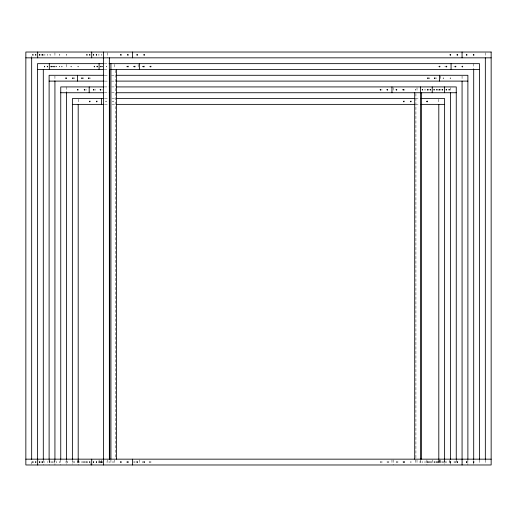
<?xml version="1.0" encoding="UTF-8"?>
<svg xmlns="http://www.w3.org/2000/svg" width="517" height="517" viewBox="0 0 517 517"><rect width="100%" height="100%" fill="white"/><g stroke="black" fill="none" stroke-linecap="round" stroke-linejoin="round"><path stroke-width="0.39" stroke-dasharray="2.58 1.94" d="M90.494 78.487L90.494 77.905M102.127 90.113L102.127 89.538M438.138 66.273L438.138 66.855M462.734 462.36L462.734 461.778M449.157 461.662L449.157 462.476M149.277 66.208L149.277 66.919M133.806 462.424L133.806 461.713M126.678 66.17L126.678 66.958M133.806 66.919L133.205 66.564L133.806 66.208M142.847 66.919L142.246 66.564L142.847 66.208M381.953 90.223L381.953 89.435M429.136 77.841L429.73 78.196L429.136 78.552M436.264 78.59L436.264 77.802M126.678 461.675L126.678 462.463M142.847 462.424L142.246 462.069L142.847 461.713M74.28 78.603L74.681 78.196L74.28 77.789M83.386 78.603L83.78 78.196L83.386 77.789M85.912 90.236L86.313 89.829L85.912 89.422M95.018 90.236L95.412 89.829L95.018 89.422M445.247 66.157L444.853 66.564L445.247 66.971M454.353 66.157L453.952 66.564L454.353 66.971M404.546 90.236L404.94 89.829L404.546 89.422M85.912 461.662L85.518 462.069L85.912 462.476M43.299 55.338L43.706 54.931L43.299 54.524M54.931 66.971L55.338 66.564L54.931 66.157M438.804 89.422L438.397 89.829L438.804 90.236M104.408 63.656L108.557 63.656M104.408 69.472L108.557 69.472M104.621 75.288L108.854 75.288M111.485 75.288L115.924 75.288M104.621 81.104L108.854 81.104M111.485 81.104L115.924 81.104M104.356 86.921L108.971 86.921M111.62 86.921L115.834 86.921M104.356 92.737L108.971 92.737M111.62 92.737L115.834 92.737M104.692 98.553L108.725 98.553M111.956 98.553L115.995 98.553M415.539 98.553L419.578 98.553M104.692 104.369L108.725 104.369M111.956 104.369L115.995 104.369M415.539 104.369L419.578 104.369M437.13 462.069C437.292 460.796 437.492 463.335 437.052 462.069M485.334 52.753L485.334 57.116M485.334 459.884L485.334 464.247M479.517 459.884L479.517 464.247M473.701 63.656L473.701 68.748M473.701 459.161L473.701 460.615M473.701 461.746L473.701 464.169M467.885 460.136L467.885 462.56M467.885 463.523L467.885 464.977M462.069 76.018L462.069 80.381M456.252 459.161L456.252 462.553M450.436 87.644L450.436 92.737M450.436 461.746L450.436 464.169M449.861 459.884L449.861 462.069M444.62 459.161L444.62 464.247M444.426 459.884L444.426 464.247M440.646 76.018L440.646 80.381M440.646 459.884L440.646 464.247M439.437 459.884L439.437 464.247M439.107 459.884L439.107 464.247M438.804 99.283L438.804 103.646M438.804 459.884L438.804 464.247M432.231 459.884L432.231 464.247M426.919 459.884L426.919 464.977M420.405 459.884L420.405 464.247M417.006 87.644L417.006 92.007M417.006 459.884L417.006 464.247M415.92 93.545L415.92 458.353M415.539 459.884L415.539 464.247M393.166 87.644L393.166 92.007M393.166 459.884L393.166 464.977M391.957 459.884L391.957 464.247M139.364 459.884L139.364 464.247M138.155 64.386L138.155 68.748M115.401 70.28L115.401 458.353M114.322 64.386L114.322 68.748M114.322 459.884L114.322 464.247M110.922 459.884L110.922 464.247M107.316 52.753L107.316 57.839M107.316 459.884L107.316 464.247M101.461 459.884L101.461 464.247M99.096 459.884L99.096 464.247M90.404 463.523L90.404 464.977M78.771 459.884L78.771 464.977M78.196 99.283L78.196 103.646M78.196 459.884L78.196 464.247M77.563 459.884L77.563 464.247M72.38 459.161L72.38 464.247M66.564 64.386L66.564 68.748M66.564 86.921L66.564 92.007M66.564 459.161L66.564 464.247M60.748 459.884L60.748 464.977M54.931 52.753L54.931 57.116M54.931 76.018L54.931 81.104M54.931 459.161L54.931 464.977M54.628 459.884L54.628 464.247M49.309 459.884L49.309 464.247M49.115 459.884L49.115 464.977M43.299 459.884L43.299 464.977M31.666 56.385L31.666 57.839M31.666 461.746L31.666 464.169M40.94 54.828C41.082 56.25 41.483 53.904 40.94 54.828M44.727 54.828C44.869 56.25 45.263 53.904 44.727 54.828M47.564 54.828C47.706 56.25 48.107 53.904 47.564 54.828M52.572 66.46C52.715 67.882 53.115 65.536 52.572 66.46M56.359 66.46C56.502 67.882 56.896 65.536 56.359 66.46M59.196 66.46C59.339 67.882 59.739 65.536 59.196 66.46M40.94 461.965C41.082 463.387 41.483 461.041 40.94 461.965M44.417 461.965C44.901 462.334 45.25 461.927 44.417 461.965M47.26 461.965C47.745 462.353 48.087 461.894 47.26 461.965M49.735 461.965C49.878 463.387 50.272 461.041 49.735 461.965M51.041 461.965C51.189 463.387 51.584 461.041 51.041 461.965M52.572 461.965C52.715 463.387 53.115 461.041 52.572 461.965M53.884 461.965C54.026 463.406 54.427 461.009 53.884 461.965M56.359 461.965C56.502 463.387 56.896 461.041 56.359 461.965M59.196 461.965C59.339 463.387 59.739 461.041 59.196 461.965M98.753 54.828C98.883 56.269 99.329 53.871 98.753 54.828M101.59 54.828C101.739 56.25 102.133 53.904 101.59 54.828M102.353 66.46C102.495 67.901 102.896 65.504 102.353 66.46M106.14 66.46C106.282 67.882 106.683 65.536 106.14 66.46M98.753 461.965C98.883 463.406 99.329 461.009 98.753 461.965M99.516 461.965C99.658 463.387 100.059 461.041 99.516 461.965M100.828 461.965C100.951 463.406 101.397 461.009 100.828 461.965M101.59 461.965C101.836 463.419 102.075 460.809 101.442 462.069C102.133 463.432 102.456 460.886 101.59 461.965M102.353 461.965C102.495 463.406 102.896 461.009 102.353 461.965M106.14 461.965C106.321 462.108 106.011 462.217 106.14 461.965M108.977 461.965C109.119 463.406 109.52 461.009 108.977 461.965M422.027 89.719C422.15 91.16 422.596 88.769 422.027 89.719M424.864 89.719C424.993 91.16 425.439 88.769 424.864 89.719M428.651 89.719C428.774 91.16 429.22 88.769 428.651 89.719M440.846 89.719C440.969 91.16 441.415 88.769 440.846 89.719M422.027 461.959C422.15 463.4 422.596 461.009 422.027 461.959M424.864 461.959C424.993 463.4 425.439 461.009 424.864 461.959M427.339 461.959C428.095 462.198 428.651 462.14 427.339 461.959M428.651 461.959C428.774 463.4 429.22 461.009 428.651 461.959M430.176 461.959C430.306 463.4 430.751 461.009 430.176 461.959M431.488 461.959C431.617 463.4 432.063 461.009 431.488 461.959M433.963 461.959C434.093 463.4 434.538 461.009 433.963 461.959M434.222 461.959C434.946 462.198 435.424 462.14 434.222 461.959M436.8 461.959C436.936 463.4 437.33 461.009 436.8 461.959M439.534 461.959C440.122 462.224 439.489 462.101 439.534 461.959M440.846 461.959C440.969 463.4 441.415 461.009 440.846 461.959M442.371 461.959C442.5 463.4 442.946 461.009 442.371 461.959M443.683 461.959C443.806 463.4 444.252 461.009 443.683 461.959M446.158 461.959C447.192 462.482 446.19 461.823 446.158 461.959M65.795 461.965C66.279 463.516 66.984 460.873 65.795 461.965M67.068 461.965C67.553 463.516 68.257 460.873 67.068 461.965M72.626 461.965C73.11 463.516 73.808 460.873 72.626 461.965M73.899 461.965C74.383 463.516 75.081 460.873 73.899 461.965M77.427 461.959C77.912 463.516 78.616 460.867 77.427 461.959M78.7 461.959C79.185 463.516 79.889 460.867 78.7 461.959M81.725 461.965C82.209 463.516 82.914 460.873 81.725 461.965M82.998 461.965C83.483 463.516 84.187 460.873 82.998 461.965M84.258 461.959C84.743 463.516 85.441 460.867 84.258 461.959M100.188 461.959C100.673 463.516 101.371 460.867 100.188 461.959M134.433 461.965C134.918 463.516 135.616 460.873 134.433 461.965M149.09 461.965C149.575 463.516 150.273 460.873 149.09 461.965M150.363 461.965C150.848 463.516 151.546 460.873 150.363 461.965M380.195 461.959C380.68 463.516 381.378 460.867 380.195 461.959M381.462 461.959C381.947 463.516 382.651 460.867 381.462 461.959M387.02 461.959C387.504 463.516 388.209 460.867 387.02 461.959M388.293 461.959C388.778 463.516 389.475 460.867 388.293 461.959M396.125 461.959C396.61 463.516 397.308 460.867 396.125 461.959M397.334 461.959C397.819 463.516 398.517 460.867 397.334 461.959M402.95 461.959C403.434 463.516 404.132 460.867 402.95 461.959M404.158 461.959C404.643 463.516 405.347 460.867 404.158 461.959M428.948 461.965C429.433 463.516 430.131 460.873 428.948 461.965M435.773 461.965C436.258 463.516 436.962 460.873 435.773 461.965M438.035 461.965C438.519 463.516 439.224 460.873 438.035 461.965M444.866 461.965C445.35 463.516 446.048 460.873 444.866 461.965M453.965 461.965C454.449 463.516 455.154 460.873 453.965 461.965M455.238 461.965C455.723 463.516 456.421 460.873 455.238 461.965M49.884 54.828C50.382 56.379 51.093 53.729 49.884 54.828M59.19 54.828C59.688 56.379 60.399 53.729 59.19 54.828M61.517 66.46C62.014 68.011 62.725 65.362 61.517 66.46M66.17 54.828C66.667 56.379 67.378 53.729 66.17 54.828M70.823 66.46C71.32 68.011 72.031 65.362 70.823 66.46M77.802 66.46C78.3 68.011 79.011 65.362 77.802 66.46M105.72 101.358C106.218 102.909 106.929 100.259 105.72 101.358M112.7 101.358C113.197 102.909 113.908 100.259 112.7 101.358M112.7 461.965C113.197 463.516 113.908 460.867 112.7 461.965M415.145 89.719C415.642 91.276 416.353 88.627 415.145 89.719M422.124 89.719C422.622 91.276 423.333 88.627 422.124 89.719M443.063 78.093C443.56 79.644 444.271 76.994 443.063 78.093M450.042 78.093C450.54 79.644 451.251 76.994 450.042 78.093M403.512 461.965C404.01 463.516 404.721 460.867 403.512 461.965M410.492 461.965C410.989 463.516 411.7 460.867 410.492 461.965M419.798 461.965C420.295 463.516 421.006 460.867 419.798 461.965M426.777 461.965C427.275 463.516 427.986 460.867 426.777 461.965"/><path stroke-width="0.78" d="M25.85 57.839L491.15 57.839M103.827 63.656L37.483 63.656L37.483 459.329M108.984 63.656L479.517 63.656L479.517 459.329M37.483 69.472L103.827 69.472M109.345 69.472L479.517 69.472M104.014 75.288L49.115 75.288L49.115 459.329M116.331 75.288L467.885 75.288L467.885 459.329M49.115 81.104L104.014 81.104M116.331 81.104L467.885 81.104M103.723 86.921L60.748 86.921L60.748 459.322M116.241 86.921L456.252 86.921L456.252 459.322M60.748 92.737L103.723 92.737M116.241 92.737L456.252 92.737M103.885 98.553L72.38 98.553L72.38 459.329M116.803 98.553L414.731 98.553M421.038 98.553L444.62 98.553L444.62 459.329M72.38 104.369L103.885 104.369M116.803 104.369L414.731 104.369M421.038 104.369L444.62 104.369M25.85 459.161L491.15 459.161M485.334 57.839L485.334 459.322M473.701 69.472L473.701 459.329M462.069 52.023L462.069 57.839M462.069 81.104L462.069 464.977M451.07 63.656L451.07 69.472M450.436 92.737L450.436 459.322M444.426 86.921L444.426 92.737M439.437 75.288L439.437 81.104M438.804 104.369L438.804 459.329M432.231 86.921L432.231 92.737M421.613 92.737L421.613 459.161M420.405 86.921L420.405 459.161M414.712 92.737L414.712 459.161M391.957 86.921L391.957 92.737M139.364 63.656L139.364 69.472M132.617 52.023L132.617 57.839M132.617 459.161L132.617 464.977M116.609 69.472L116.609 459.161M110.922 63.656L110.922 459.161M109.714 69.472L109.714 459.161M109.352 57.839L109.352 459.161M103.536 52.023L103.536 464.977M101.461 98.553L101.461 104.369M99.096 63.656L99.096 69.472M91.709 52.023L91.709 57.839M91.709 459.161L91.709 464.977M89.195 86.921L89.195 92.737M78.196 104.369L78.196 459.329M77.563 75.288L77.563 81.104M66.564 92.737L66.564 459.322M54.931 81.104L54.931 459.329M49.309 63.656L49.309 69.472M43.299 69.472L43.299 459.329M37.676 52.023L37.676 57.839M37.676 459.161L37.676 464.977M31.666 57.839L31.666 459.322M32.784 54.828C32.933 56.25 33.327 53.904 32.784 54.828M35.628 54.828C35.77 56.269 36.171 53.871 35.628 54.828M39.408 54.828C39.557 56.25 39.951 53.904 39.408 54.828M42.252 54.828C42.394 56.269 42.795 53.871 42.252 54.828M44.417 66.46C44.565 67.882 44.96 65.536 44.417 66.46M47.26 66.46C47.402 67.901 47.803 65.504 47.26 66.46M51.041 66.46C51.189 67.882 51.584 65.536 51.041 66.46M53.884 66.46C54.026 67.901 54.427 65.504 53.884 66.46M32.784 461.965C32.933 463.387 33.327 461.041 32.784 461.965M35.628 461.965C35.77 463.406 36.171 461.009 35.628 461.965M39.408 461.965C39.557 463.387 39.951 461.041 39.408 461.965M42.252 461.965C42.394 463.406 42.795 461.009 42.252 461.965M86.817 54.828C86.966 56.25 87.36 53.904 86.817 54.828M89.654 54.828C89.803 56.25 90.197 53.904 89.654 54.828M93.441 54.828C93.59 56.25 93.984 53.904 93.441 54.828M94.204 66.46C94.327 67.901 94.773 65.504 94.204 66.46M96.278 54.828C96.427 56.25 96.821 53.904 96.278 54.828M97.041 66.46C97.164 67.901 97.616 65.504 97.041 66.46M100.828 66.46C100.951 67.901 101.397 65.504 100.828 66.46M86.817 461.965C86.966 463.387 87.36 461.041 86.817 461.965M89.654 461.965C89.803 463.387 90.197 461.041 89.654 461.965M93.441 461.965C93.59 463.387 93.984 461.041 93.441 461.965M96.278 461.965C96.427 463.387 96.821 461.041 96.278 461.965M427.339 89.719C427.469 91.16 427.914 88.769 427.339 89.719M430.176 89.719C430.306 91.16 430.751 88.769 430.176 89.719M433.963 89.719C434.093 91.16 434.538 88.769 433.963 89.719M436.8 89.719C436.93 91.16 437.376 88.769 436.8 89.719M439.534 89.719C439.676 91.166 440.077 88.762 439.534 89.719M442.371 89.719C442.5 91.16 442.946 88.769 442.371 89.719M446.158 89.719C446.3 91.166 446.701 88.762 446.158 89.719M448.995 89.719C449.124 91.16 449.57 88.769 448.995 89.719M65.795 78.093C66.279 79.644 66.984 77.001 65.795 78.093M72.626 78.093C73.11 79.644 73.808 77.001 72.626 78.093M77.427 89.719C77.912 91.276 78.616 88.627 77.427 89.719M81.725 78.093C82.209 79.644 82.914 77.001 81.725 78.093M84.258 89.719C84.743 91.276 85.441 88.627 84.258 89.719M88.556 78.093C89.04 79.644 89.738 77.001 88.556 78.093M93.357 89.719C93.842 91.276 94.546 88.627 93.357 89.719M100.188 89.719C100.673 91.276 101.371 88.627 100.188 89.719M127.602 66.46C128.087 68.011 128.791 65.368 127.602 66.46M134.433 66.46C134.918 68.011 135.616 65.368 134.433 66.46M143.532 66.46C144.017 68.011 144.721 65.368 143.532 66.46M150.363 66.46C150.848 68.011 151.546 65.368 150.363 66.46M380.195 89.719C380.68 91.276 381.378 88.627 380.195 89.719M387.02 89.719C387.504 91.276 388.209 88.627 387.02 89.719M396.125 89.719C396.61 91.276 397.308 88.627 396.125 89.719M402.95 89.719C403.434 91.276 404.132 88.627 402.95 89.719M427.675 78.093C428.16 79.644 428.864 77.001 427.675 78.093M434.506 78.093C434.984 79.644 435.689 77.001 434.506 78.093M439.308 66.46C439.793 68.011 440.497 65.368 439.308 66.46M446.139 66.46C446.617 68.011 447.321 65.368 446.139 66.46M455.238 66.46C455.723 68.011 456.421 65.368 455.238 66.46M462.062 66.46C462.547 68.011 463.251 65.368 462.062 66.46M89.435 101.358C89.932 102.909 90.643 100.259 89.435 101.358M96.414 101.358C96.912 102.909 97.623 100.259 96.414 101.358M120.59 54.828C121.088 56.379 121.799 53.729 120.59 54.828M127.57 54.828C128.067 56.379 128.778 53.729 127.57 54.828M136.876 54.828C137.373 56.379 138.084 53.729 136.876 54.828M143.855 54.828C144.353 56.379 145.064 53.729 143.855 54.828M120.59 461.965C121.088 463.516 121.799 460.867 120.59 461.965M127.57 461.965C128.067 463.516 128.778 460.867 127.57 461.965M136.876 461.965C137.373 463.516 138.084 460.867 136.876 461.965M143.855 461.965C144.353 463.516 145.064 460.867 143.855 461.965M403.512 101.358C404.01 102.909 404.721 100.259 403.512 101.358M410.492 101.358C410.989 102.909 411.7 100.259 410.492 101.358M426.777 101.358C427.275 102.909 427.986 100.259 426.777 101.358M450.042 54.828C450.54 56.379 451.251 53.729 450.042 54.828M457.022 54.828C457.519 56.379 458.23 53.729 457.022 54.828M466.328 54.828C466.825 56.379 467.536 53.729 466.328 54.828M473.307 54.828C473.805 56.379 474.516 53.729 473.307 54.828M450.042 461.965C450.54 463.516 451.251 460.867 450.042 461.965M457.022 461.965C457.519 463.516 458.23 460.867 457.022 461.965M466.328 461.965C466.825 463.516 467.536 460.867 466.328 461.965M473.307 461.965C473.805 463.516 474.516 460.867 473.307 461.965M491.15 52.023L25.85 52.023L25.85 464.977L491.15 464.977L491.15 52.023"/></g></svg>
